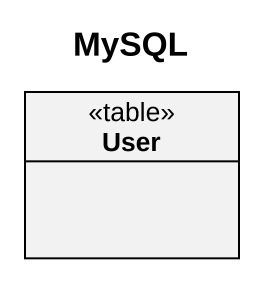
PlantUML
@startuml
title MySQL
hide circle
hide empty members
class User <<table>>
@enduml
